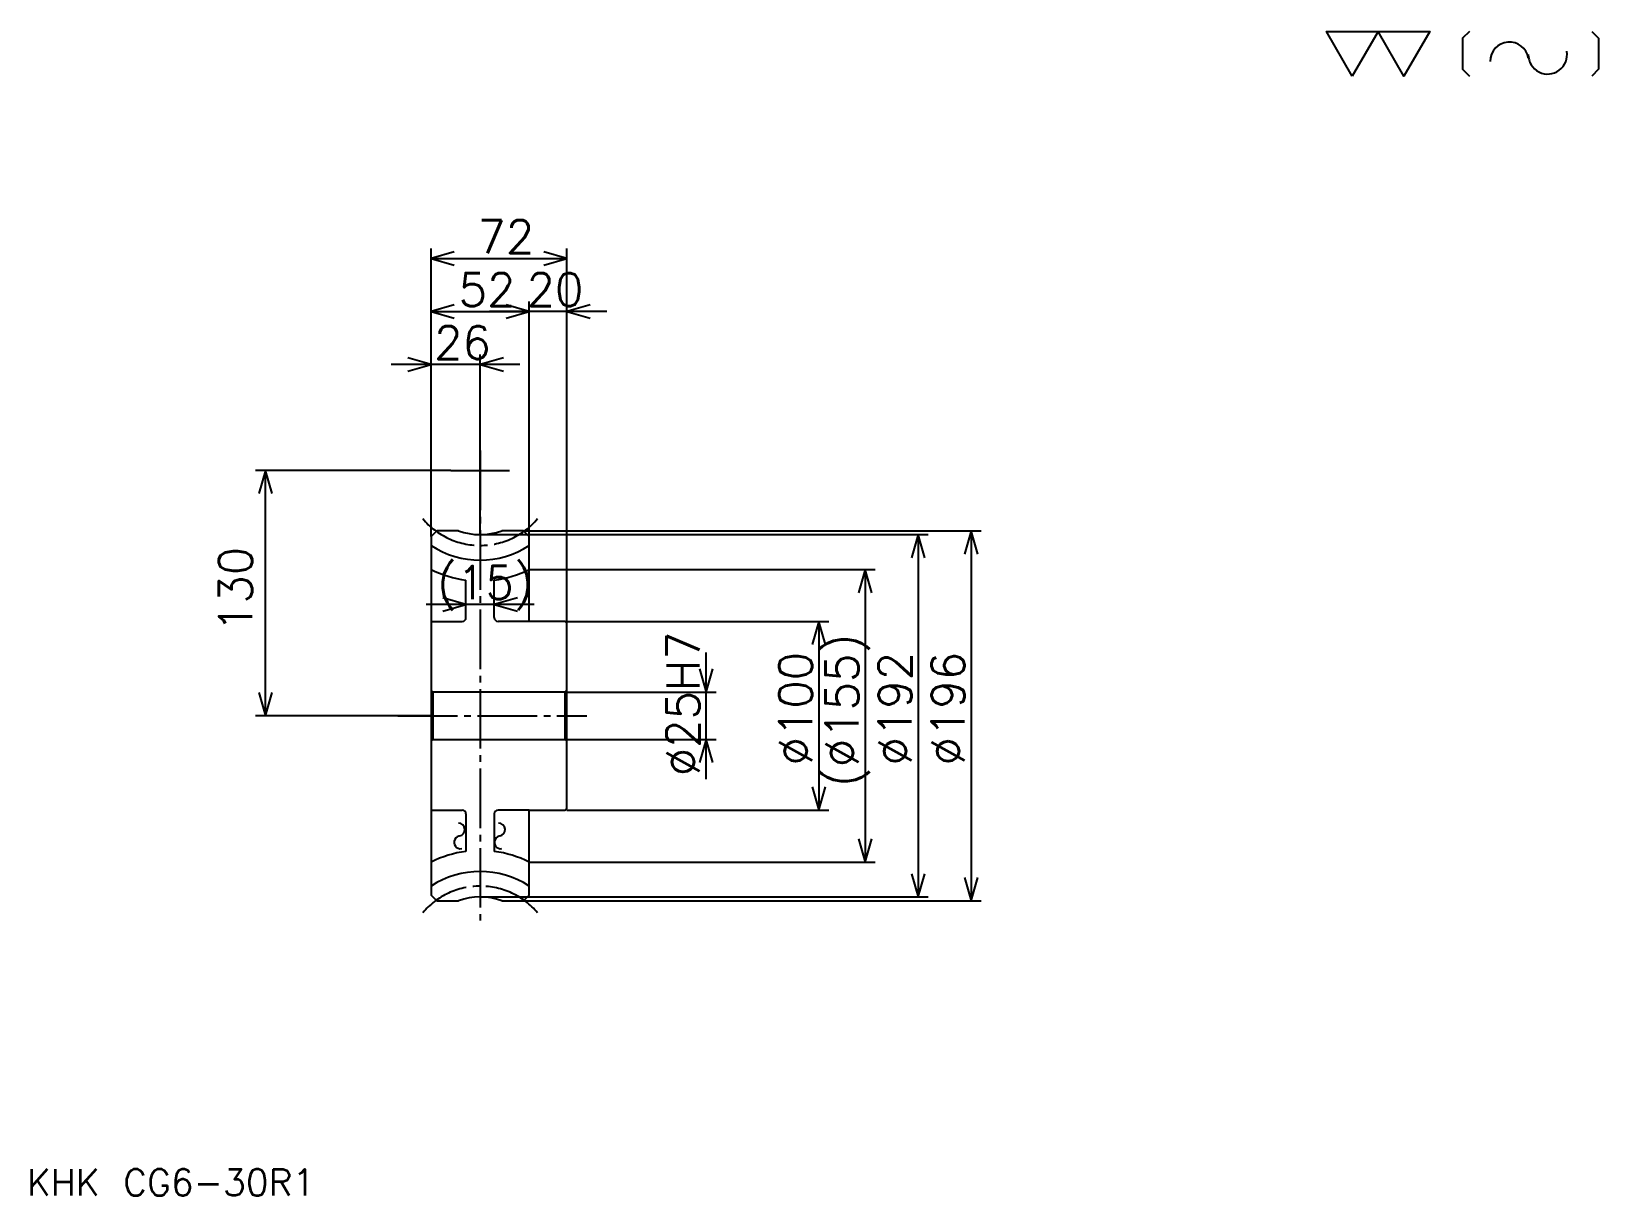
# Model space of a CAD drawing. Extents: x 38 to 868, y 39 to 656.
import ezdxf

# ---------------------------------------------------------------- set-up
doc = ezdxf.new("R2010")
doc.units = 0
doc.linetypes.add('DASHDOT', pattern=[42.122449, 31.591837, -3.510204, 3.510204, -3.510204])
doc.layers.get('0').update_dxf_attribs({"linetype": 'CONTINUOUS'})
doc.layers.add('DASHDOT', color=6, linetype='DASHDOT')
doc.styles.add('KANJI', font='TXT', dxfattribs={"bigfont": 'BIGFONT'})

msp = doc.modelspace()

# ---------------------------------------------------------------- linework, layer by layer
at = {"color": 5}
for p, q in [((249.224503, 390.897949), (249.224503, 540.489807)), ((321.224487, 390.897949), (321.224487, 540.489807)), ((249.224503, 535.224487), (321.224487, 535.224487)), ((249.224503, 507.142853), (301.224487, 507.142853)), ((342.285736, 507.142853), (280.163269, 507.142853)), ((301.224487, 390.897949), (301.224487, 512.408142)), ((249.224503, 390.897949), (249.224503, 484.326538)), ((275.224487, 422.897949), (275.224487, 484.326538)), ((296.285736, 479.061218), (228.163284, 479.061218)), ((259.755127, 422.897949), (156.204102, 422.897949)), ((161.469391, 292.897949), (161.469391, 422.897949)), ((275.224487, 388.897949), (275.224487, 422.897949)), ((249.224503, 387.897949), (249.224503, 390.897949)), ((298.224487, 390.897949), (321.224487, 390.897949)), ((301.224487, 387.897949), (301.224487, 390.897949)), ((321.224487, 390.897949), (540.612244, 390.897949)), ((321.224487, 341.897949), (321.224487, 390.897949)), ((535.346924, 390.897949), (535.346924, 194.897949)), ((275.224487, 388.897949), (321.224487, 388.897949)), ((321.224487, 388.897949), (512.53064, 388.897949)), ((507.26532, 388.897949), (507.26532, 196.897949)), ((301.224487, 370.397949), (321.224487, 370.397949)), ((321.224487, 370.397949), (484.448975, 370.397949)), ((479.183685, 370.397949), (479.183685, 215.397949)), ((303.785736, 351.918365), (246.663284, 351.918365)), ((321.224487, 342.897949), (459.877563, 342.897949)), ((454.612244, 342.897949), (454.612244, 242.897949)), ((394.938782, 259.336731), (394.938782, 326.459167)), ((321.224487, 305.397949), (400.204102, 305.397949)), ((249.224503, 292.897949), (156.204102, 292.897949)), ((321.224487, 280.397949), (400.204102, 280.397949)), ((321.224487, 242.897949), (459.877563, 242.897949)), ((301.224487, 215.397949), (321.224487, 215.397949)), ((321.224487, 215.397949), (484.448975, 215.397949)), ((275.224487, 196.897949), (321.224487, 196.897949)), ((298.224487, 194.897949), (321.224487, 194.897949)), ((321.224487, 196.897949), (512.53064, 196.897949)), ((321.224487, 194.897949), (540.612244, 194.897949))]:
    msp.add_line(p, q, dxfattribs=at)
at = {"color": 4}
for p, q in [((267.724487, 344.897949), (267.724487, 364.789978)), ((282.724487, 344.897949), (282.724487, 364.789978)), ((301.224487, 342.897949), (284.724487, 342.897949)), ((321.224487, 306.397949), (320.224487, 305.397949)), ((249.224503, 279.397949), (250.224503, 280.397949)), ((321.224487, 279.397949), (320.224487, 280.397949)), ((267.724487, 240.897949), (267.724487, 221.005936)), ((282.724487, 240.897949), (282.724487, 221.005936)), ((301.224487, 242.897949), (284.724487, 242.897949))]:
    msp.add_line(p, q, dxfattribs=at)
at = {"color": 7}
for points in [[(737.142883, 631.836731), (723.453064, 655.565735), (778.21228, 655.565735), (764.522461, 631.836731), (750.832703, 655.565735), (737.142883, 631.836731)], [(799.203308, 655.565735), (795.552673, 651.9151), (795.552673, 635.487366), (799.203308, 631.836731)], [(864.001648, 655.565735), (867.652283, 651.9151), (867.652283, 635.487366), (864.001648, 631.836731)]]:
    msp.add_lwpolyline(points, dxfattribs=at)
at = {"color": 5}
for points in [[(261.510223, 538.73468), (249.224503, 535.224487), (261.510223, 531.714294)], [(308.938782, 531.714294), (321.224487, 535.224487), (308.938782, 538.73468)], [(261.510223, 510.653076), (249.224503, 507.142853), (261.510223, 503.632629)], [(288.938782, 503.632629), (301.224487, 507.142853), (288.938782, 510.653076)], [(288.938782, 503.632629), (301.224487, 507.142853), (288.938782, 510.653076)], [(333.510223, 510.653076), (321.224487, 507.142853), (333.510223, 503.632629)], [(236.938782, 475.551025), (249.224503, 479.061218), (236.938782, 482.571411)], [(287.510223, 482.571411), (275.224487, 479.061218), (287.510223, 475.551025)], [(164.979599, 410.612244), (161.469391, 422.897949), (157.959198, 410.612244)], [(538.857117, 378.612244), (535.346924, 390.897949), (531.836731, 378.612244)], [(510.775513, 376.612244), (507.26532, 388.897949), (503.755127, 376.612244)], [(482.693909, 358.112244), (479.183685, 370.397949), (475.673462, 358.112244)], [(255.438782, 348.408142), (267.724487, 351.918365), (255.438782, 355.428558)], [(295.010223, 355.428558), (282.724487, 351.918365), (295.010223, 348.408142)], [(458.122467, 330.612244), (454.612244, 342.897949), (451.102051, 330.612244)], [(391.428589, 317.683655), (394.938782, 305.397949), (398.449005, 317.683655)], [(157.959198, 305.183655), (161.469391, 292.897949), (164.979599, 305.183655)], [(398.449005, 268.112244), (394.938782, 280.397949), (391.428589, 268.112244)], [(451.102051, 255.183655), (454.612244, 242.897949), (458.122467, 255.183655)], [(475.673462, 227.683655), (479.183685, 215.397949), (482.693909, 227.683655)], [(503.755127, 209.183655), (507.26532, 196.897949), (510.775513, 209.183655)], [(531.836731, 207.183655), (535.346924, 194.897949), (538.857117, 207.183655)]]:
    msp.add_lwpolyline(points, dxfattribs=at)
at = {"color": 4}
for points in [[(263.735382, 390.897949), (252.224503, 390.897949), (249.224503, 387.897949), (249.224503, 279.397949)], [(286.713623, 194.897949), (298.224487, 194.897949), (301.224487, 197.897949), (301.224487, 242.897949), (320.224487, 242.897949), (321.224487, 243.897949), (321.224487, 341.897949), (320.224487, 342.897949), (301.224487, 342.897949), (301.224487, 387.897949), (298.224487, 390.897949), (286.713623, 390.897949)], [(249.224503, 342.897949), (265.724487, 342.897949)], [(249.224503, 306.397949), (250.224503, 305.397949), (250.224503, 280.397949), (320.224487, 280.397949), (320.224487, 305.397949), (250.224503, 305.397949)], [(249.224503, 279.397949), (249.224503, 197.897949), (252.224503, 194.897949), (263.735382, 194.897949)], [(249.224503, 242.897949), (265.724487, 242.897949)]]:
    msp.add_lwpolyline(points, dxfattribs=at)
at = {"color": 7}
for centre, radius, start, end in [((820.422485, 639.636658), 10.267347, 10, 180), ((840.645203, 643.202515), 10.267347, 180, 10), ((263.672638, 232.600494), 3.422449, 280, 90), ((284.991028, 232.600494), 3.422449, 280, 90), ((264.861267, 225.859589), 3.422449, 90, 280), ((286.179626, 225.859589), 3.422449, 90, 280)]:
    msp.add_arc(centre, radius, start, end, dxfattribs=at)
at = {"color": 4}
for centre, radius, start, end in [((275.224487, 422.897949), 34, 250.250077612, 289.749920829), ((275.224487, 422.897949), 47.5, 236.813337706, 303.186662294), ((275.224487, 422.897949), 58.59, 243.65363477, 262.645491637), ((275.224487, 422.897949), 58.59, 277.354508363, 296.34636523), ((265.724487, 344.897949), 2, 270, 0), ((284.724487, 344.897949), 2, 180, 270), ((284.724487, 344.897949), 2, 180, 270), ((265.724487, 240.897949), 2, 0, 90), ((284.724487, 240.897949), 2, 90, 180), ((284.724487, 240.897949), 2, 90, 180), ((275.224487, 162.897949), 58.59, 97.354508363, 116.34636523), ((275.224487, 162.897949), 58.59, 63.65363477, 82.645491637), ((275.224487, 162.897949), 47.5, 56.813337706, 123.186662294), ((275.224487, 162.897949), 34, 70.250079171, 109.749922388)]:
    msp.add_arc(centre, radius, start, end, dxfattribs=at)
at = {"layer": 'DASHDOT', "color": 7}
for p, q in [((275.224487, 433.428558), (275.224487, 184.36734)), ((259.755127, 422.897949), (290.693878, 422.897949)), ((231.673477, 292.897949), (331.755127, 292.897949))]:
    msp.add_line(p, q, dxfattribs=at)
for centre, start, end in [((275.224487, 422.897949), 219.999998481, 320.000003523), ((275.224487, 162.897949), 39.999996477, 140.000001519)]:
    msp.add_arc(centre, 39.745, start, end, dxfattribs=at)

# ---------------------------------------------------------------- texts
at = {"color": 7, "style": 'KANJI'}
for s, height, p in [('72', 17.55102, (273.816345, 538.032654)), ('52', 17.55102, (263.816345, 509.951019)), ('20', 17.55102, (299.816345, 509.951019)), ('26', 17.55102, (250.816345, 481.869385)), ('(15)', 17.55102, (252.408173, 354.726532)), ('KHK CG6-30R1', 14.040816, (35.102039, 38.612244))]:
    msp.add_text(s, height=height, dxfattribs=at).set_placement(p)
for s, p in [('130', (154.44899, 337.275513)), ('%%c25H7', (391.428589, 260.86734)), ('(%%c155)', (475.673462, 255.163254)), ('%%c100', (451.102051, 266.571411)), ('%%c192', (503.755127, 266.571411)), ('%%c196', (531.836731, 266.571411))]:
    msp.add_text(s, height=17.55102, rotation=90, dxfattribs=at).set_placement(p)

doc.saveas('drawing.dxf')
